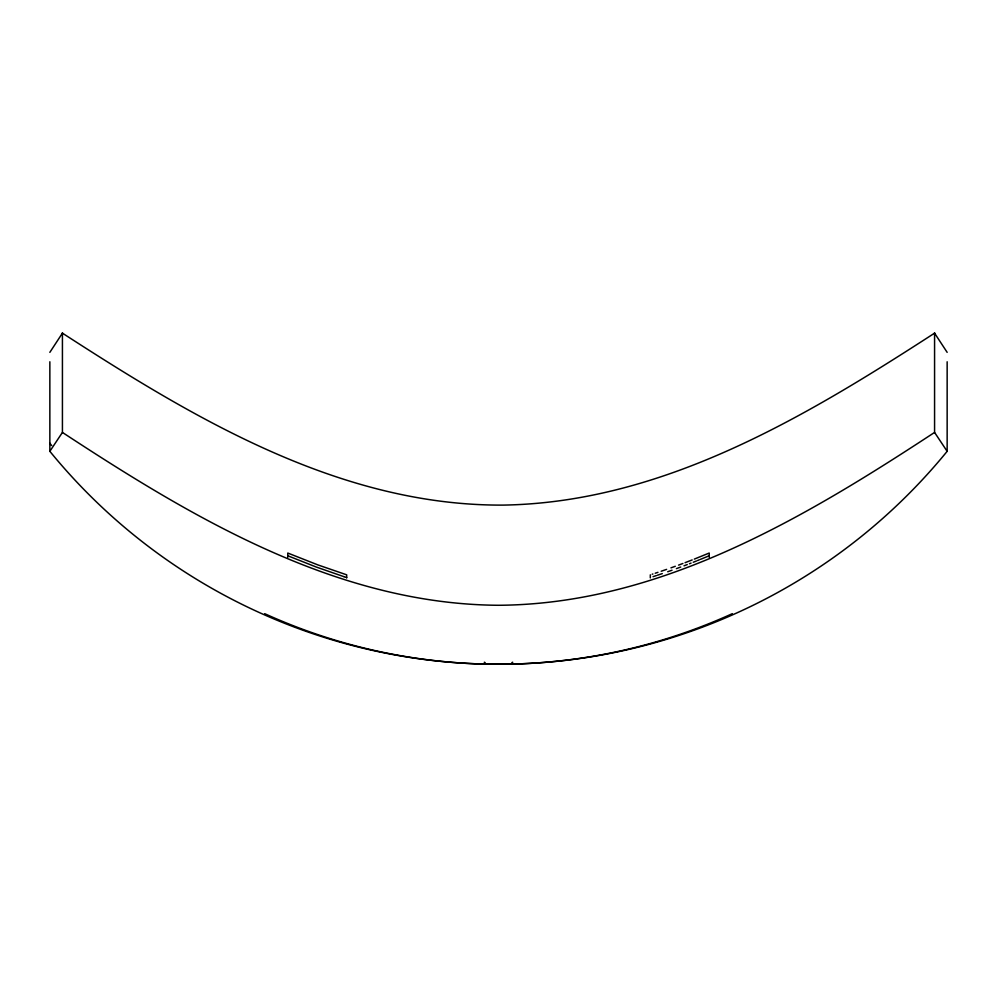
<?xml version="1.0" encoding="UTF-8"?>
<svg xmlns="http://www.w3.org/2000/svg" width="997" height="997" viewBox="0 0 997 997"><rect width="100%" height="100%" fill="white"/><g stroke="black" fill="none" stroke-linecap="round" stroke-linejoin="round"><path stroke-width="1.5" d="M512.67 662.245L512.097 664.039L484.903 664.039L484.33 662.245M49.85 352.352L62.425 333.148C194.851 418.902 340.251 505.978 503.211 505.105C662.718 502.451 804.604 417.282 934.575 333.148L947.15 352.352M947.15 361.774L947.15 451.317A579.12 579.12 0 0 1 49.85 451.317L62.425 432.424L62.425 332.749M934.575 332.749L934.575 432.424C803.844 518.178 659.727 604.244 498.5 605.279C337.273 604.244 193.156 518.178 62.425 432.424M709.228 555.765L700.33 559.417M699.246 559.865L697.601 560.526M696.517 560.962L693.251 562.246M694.336 559.093L709.228 553.036L709.228 557.36M692.167 559.94L685.089 562.669M691.071 563.093L689.438 563.729M687.257 564.576L684.004 565.81M682.908 563.492L678.558 565.112M680.739 567.031L676.39 568.639M675.305 566.296L670.956 567.866M672.04 570.209L667.703 571.742M666.619 569.387L661.185 571.244M662.27 573.611L657.397 575.244M657.945 572.34L655.228 573.225M656.313 575.605L653.06 576.665M652.885 573.985L652.2 574.21M346.682 577.55L344.115 576.715M343.94 576.665L316.261 567.031L287.772 555.765M934.575 432.424L947.15 451.317M650.318 574.82L650.318 577.899M512.097 662.457L512.097 664.039M484.903 662.457L484.903 664.039M346.682 577.899L346.682 574.82L317.893 564.913L287.772 553.036L287.772 557.36M49.85 361.774L49.85 451.317M732.334 613.666A565.822 565.822 0 0 1 264.666 613.666M51.682 445.572A565.822 565.822 0 0 1 49.85 443.204"/></g></svg>
